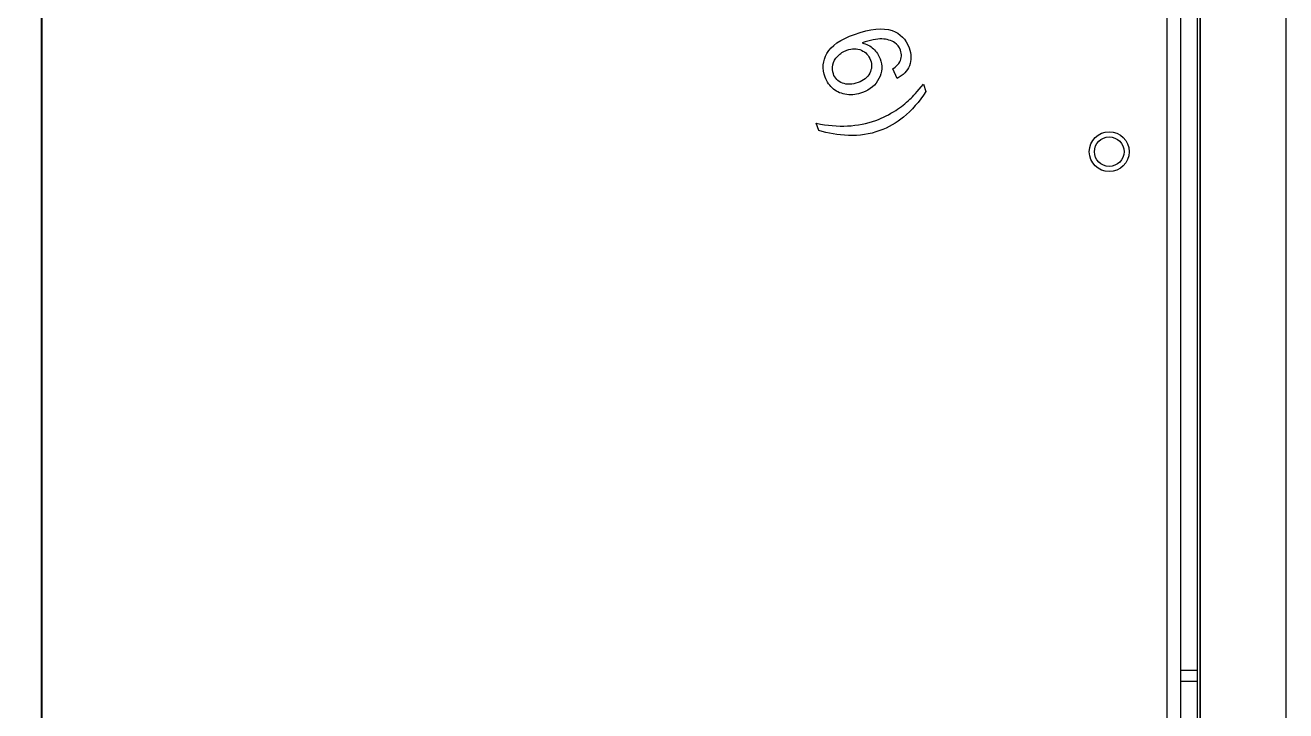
# Model space of a CAD drawing. Header units: millimetres. Extents: x -18178 to 96133, y -22425 to 61598.
# Drawn here: x 42238.7 to 42460, y 50161 to 50281.3 of the extents above; entities that cross this region are included whole.
import ezdxf

# ---------------------------------------------------------------- set-up
doc = ezdxf.new("R2010")
doc.units = ezdxf.units.MM
for name, color, linetype in [('CH0500FE', 7, 'Continuous'), ('CH0550FE', 7, 'Continuous'), ('EAE-UPS PANEL-VERTV.', 7, 'Continuous'), ('MA1146FE', 7, 'Continuous'), ('NEW_MA0015ST', 7, 'Continuous'), ('RG0902FE', 7, 'Continuous')]:
    doc.layers.add(name, color=color, linetype=linetype)
doc.layers.add('E-ELEC-EQPM', color=7, linetype='Continuous', lineweight=35)

# ---------------------------------------------------------------- blocks, each defined once
blk = doc.blocks.new('A$Ccc32f15b')
at = {"layer": 'CH0500FE', "color": 7, "linetype": 'Continuous'}
blk.add_line((134.8200126966713, 44.07500000001269), (159.8200126966713, 44.07500000001279), dxfattribs=at)
blk.add_circle((151.6950126966713, 43.45000000001276), 0.13, dxfattribs=at)
at = {"layer": 'CH0550FE', "color": 7, "linetype": 'Continuous'}
blk.add_line((135.8200126966715, 34.07500000001271), (158.8200126966714, 34.07500000001279), dxfattribs=at)
at = {"layer": 'MA1146FE', "color": 7, "linetype": 'Continuous'}
for p, q in [((156.2450126966714, 44.07500000001281), (156.2450126966714, 44.22500000001281)), ((156.3450126966714, 44.2250000000128), (156.3450126966714, 44.07500000001279))]:
    blk.add_line(p, q, dxfattribs=at)
at = {"layer": 'NEW_MA0015ST', "color": 7, "linetype": 'Continuous'}
for p, q in [((160.9900126966714, 43.9575000000128), (133.6500126966714, 43.95750000001269)), ((151.1031345514719, 41.81863078163384), (151.1660987270779, 41.84154786737952)), ((151.0528950216388, 41.58858991722123), (150.967557376858, 41.54996686998116)), ((151.5081188704036, 40.90185524659361), (151.4451546947977, 40.87893816084794)), ((158.3900126966714, 34.08250000001279), (136.2500126966714, 34.08250000001269))]:
    blk.add_line(p, q, dxfattribs=at)
blk.add_circle((151.6950126966713, 43.45000000001275), 0.175, dxfattribs=at)
for points, knots in [([(151.1660987270779, 41.84154786737952), (151.2574935558766, 41.78189988144746), (151.3326703394434, 41.71634900979302), (151.3918026920643, 41.64441825108587), (151.4427812819465, 41.58240602790328), (151.4822645400913, 41.51312537525024), (151.5426823116026, 41.34712891228908), (151.5568906079399, 41.25614617547879), (151.548879733398, 41.06740448923379), (151.5340733761668, 40.98044645975935), (151.5081188704036, 40.90185524659361)], [0, 0, 0, 0, 0.2770924753120337, 0.2770924753120337, 0.2770924753120337, 0.4981692605355577, 0.4981692605355577, 0.7490846302677788, 0.7490846302677788, 1, 1, 1, 1]), ([(151.4451546947976, 40.87893816084794), (151.4855174803963, 41.07081191153637), (151.4772261302996, 41.24497700505769), (151.3978844016194, 41.46296661302681), (151.3685067530623, 41.52141856902209), (151.3327983144523, 41.57648592235334), (151.3036518381207, 41.62143382186912), (151.2711897684764, 41.66264078974001), (151.2351393567667, 41.70083773039906), (151.2118981890457, 41.72546273361489), (151.167726119068, 41.76435257579773), (151.1031345514719, 41.81863078163384)], [0, 0, 0, 0, 0.4924888380116378, 0.4924888380116378, 0.6840954376027907, 0.6840954376027907, 0.6840954376027907, 0.8332593976321604, 0.8332593976321604, 0.8332593976321604, 1, 1, 1, 1]), ([(150.740473118928, 41.28040860953753), (150.7501324073488, 41.32065734286905), (150.76720976489, 41.35388258082787), (150.7920085785959, 41.38073493903029), (150.8169556590761, 41.407747841708), (150.8464656541902, 41.42702508996304), (150.9390039122777, 41.46070626143775), (150.9969016948321, 41.45747070159705), (151.0537227092637, 41.42899440912724), (151.1108554292028, 41.40036190302267), (151.151844653687, 41.35234798958861), (151.1931648537436, 41.23882167296574), (151.1989028843005, 41.19337327017605), (151.1879142895362, 41.10186268321158), (151.1719663007657, 41.06256620071666), (151.1191629404481, 40.99689085770153), (151.0843453469809, 40.97233407127175), (150.9679570223759, 40.92997218549944), (150.8979588404528, 40.93528586129931), (150.76618375374, 41.00940699048328), (150.7103448170799, 41.09009913924675), (150.6148569598062, 41.35244987093824), (150.6039824173092, 41.46247232308312), (150.6324078609551, 41.54466384290227), (150.6569219372149, 41.61554573343138), (150.707486496448, 41.66490321463159), (150.8400928662848, 41.71316798612629), (150.8925682680953, 41.71444114224812), (150.9402789120747, 41.69615374017749), (150.9879424669856, 41.67788438726012), (151.0254271302271, 41.6417948585827), (151.0528950216388, 41.58858991722123)], [0, 0, 0, 0, 0.04781381479463383, 0.04781381479463383, 0.04781381479463383, 0.09106898799090832, 0.09106898799090832, 0.1676924376528741, 0.1676924376528741, 0.1676924376528741, 0.2618819717759816, 0.2618819717759816, 0.3233668065507873, 0.3233668065507873, 0.3848516413255896, 0.3848516413255896, 0.4463364761003923, 0.4463364761003923, 0.551543860048385, 0.551543860048385, 0.6567512439963832, 0.6567512439963832, 0.7740979414768429, 0.7740979414768429, 0.7740979414768429, 0.8656588025562707, 0.8656588025562707, 0.9331849376023448, 0.9331849376023448, 0.9331849376023448, 1, 1, 1, 1]), ([(150.9675573768581, 41.54996686998118), (150.9474251269839, 41.581533137191), (150.9267755379002, 41.60264746483661), (150.9069098408392, 41.61270307882918), (150.8739104812723, 41.62940668710377), (150.8397701632501, 41.63094138390007), (150.7763289863137, 41.60785068386843), (150.7543027457108, 41.59119071971334), (150.7385669572816, 41.56763703294401), (150.7182074545258, 41.53716246518754), (150.7070147046644, 41.49997300884878), (150.705510032211, 41.4551296283238), (150.7040147964592, 41.41056748748215), (150.7149079773654, 41.35213242337571), (150.740473118928, 41.28040860953753)], [0, 0, 0, 0, 0.1530711223108429, 0.1530711223108429, 0.1530711223108429, 0.336644524730229, 0.336644524730229, 0.4830071023348709, 0.4830071023348709, 0.4830071023348709, 0.6891572178171127, 0.6891572178171127, 0.6891572178171127, 1, 1, 1, 1]), ([(150.8040036848178, 41.14741642507356), (150.8151149991187, 41.11688833993128), (150.8323834891867, 41.09022185878337), (150.878280818196, 41.04426487590439), (150.9035688960007, 41.02970054594931), (150.931673388436, 41.02372399176457), (150.9604620726347, 41.01760194094236), (150.9873597786246, 41.01914335916375), (151.0508009555609, 41.04223405919539), (151.0773780018298, 41.06865325759497), (151.0926753749839, 41.10825312713428), (151.1080930448958, 41.14816440542747), (151.1068749581263, 41.19390992537613), (151.0702423437904, 41.2945572060796), (151.0431269364229, 41.32898372944744), (151.0059980047663, 41.34788140925501), (150.9691777459382, 41.36662198246086), (150.9307475527371, 41.36910974324233), (150.8506113292385, 41.33994254320238), (150.8219526633624, 41.31330588898933), (150.7874542233563, 41.2359264721771), (150.7871630990805, 41.19368555411734), (150.8040036848178, 41.14741642507356)], [0, 0, 0, 0, 0.08990041416314218, 0.08990041416314218, 0.1798008283262834, 0.1798008283262834, 0.1798008283262834, 0.2583200886996568, 0.2583200886996568, 0.3731908585051633, 0.3731908585051633, 0.3731908585051633, 0.5098586715277101, 0.5098586715277101, 0.6401992709843979, 0.6401992709843979, 0.6401992709843979, 0.7601328473229463, 0.7601328473229463, 0.8800664236614792, 0.8800664236614792, 1, 1, 1, 1])]:
    blk.add_open_spline(points, degree=3, knots=knots, dxfattribs=at)
at = {"layer": 'RG0902FE', "color": 7, "linetype": 'Continuous'}
for p, q in [((132.4250126966822, 45.00000000002169), (162.2150126966712, 45.0000000000218)), ((161.7901148505918, 44.22500000007268), (132.8497815172583, 44.22500000007257))]:
    blk.add_line(p, q, dxfattribs=at)
blk = doc.blocks.new('ups-panel')
at = {"layer": 'EAE-UPS PANEL-VERTV.', "xscale": 20, "yscale": 20, "zscale": 20}
blk.add_blockref('A$Ccc32f15b', (5.099999998885323, -450.0250000056923, 1985.5), dxfattribs=at)

msp = doc.modelspace()

# ---------------------------------------------------------------- linework, layer by layer
at = {"layer": 'E-ELEC-EQPM'}
msp.add_lwpolyline([(41530.00042733332, 52699.13550138216), (42445.00042733317, 52699.13550138216), (42445.00042733317, 50045.13550138218), (41530.00042733332, 50045.13550138218)], close=True, dxfattribs=at)

# ---------------------------------------------------------------- block references
at = {"layer": 'EAE-UPS PANEL-VERTV.', "rotation": 270}
msp.add_blockref('ups-panel', (42010.06460068083, 53298.13575531337), dxfattribs=at)

doc.saveas('drawing.dxf')
